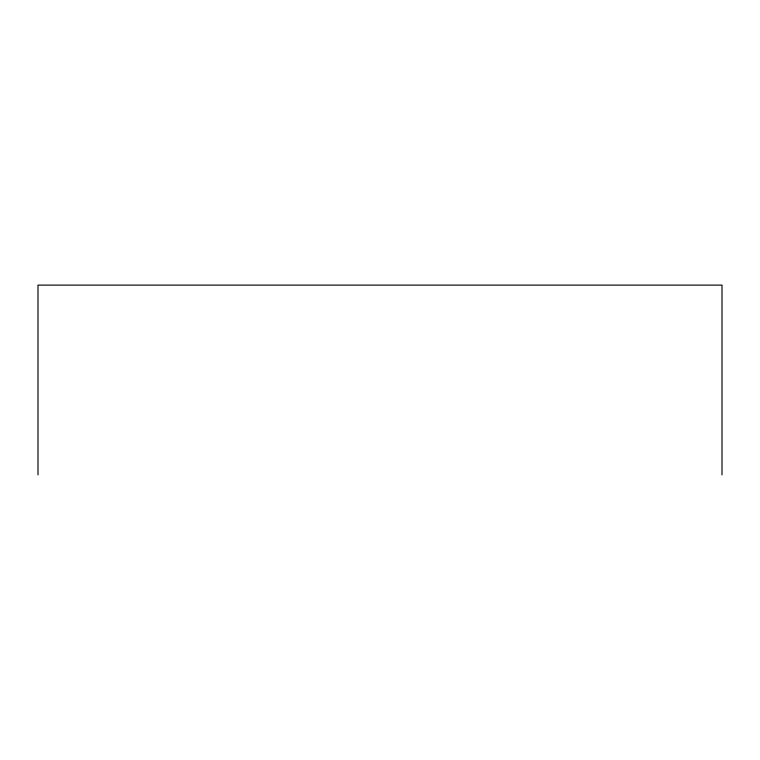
<?xml version="1.0" encoding="UTF-8"?>
<svg xmlns="http://www.w3.org/2000/svg" width="760" height="760" viewBox="0 0 760 760"><rect width="100%" height="100%" fill="white"/><g stroke="black" fill="none" stroke-linecap="round" stroke-linejoin="round"><path stroke-width="1.14" d="M722 474.886L722 285.114L38 285.114L38 474.886"/></g></svg>
